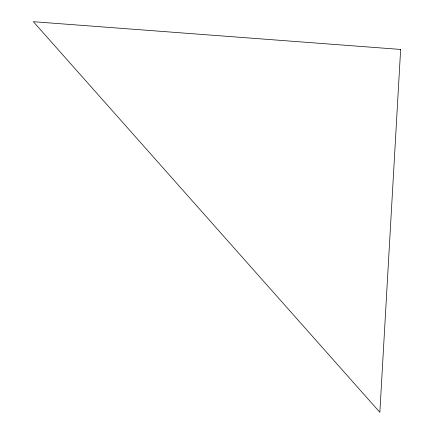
<?xml version="1.0" encoding="UTF-8"?>
<svg xmlns="http://www.w3.org/2000/svg" width="434" height="434" viewBox="0 0 434 434"><rect width="100%" height="100%" fill="white"/><g stroke="black" fill="none" stroke-linecap="round" stroke-linejoin="round"><path stroke-width="0.65" d="M400.642 49.443L379.848 412.3L33.358 21.7L400.642 49.443"/></g></svg>
